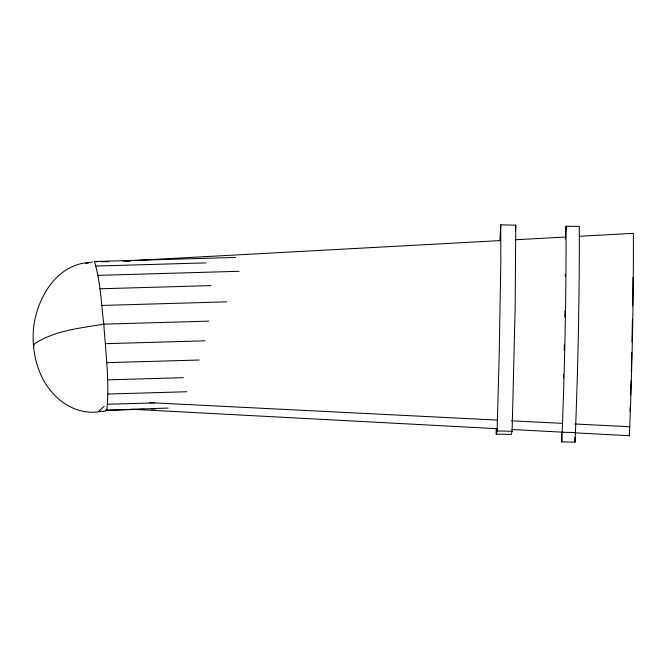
<?xml version="1.0" encoding="UTF-8"?>
<svg xmlns="http://www.w3.org/2000/svg" width="667" height="667" viewBox="0 0 667 667"><rect width="100%" height="100%" fill="white"/><g stroke="black" fill="none" stroke-linecap="round" stroke-linejoin="round"><path stroke-width="1" d="M499.925 240.787L500.742 224.862L515.758 225.163L515.157 307.595L512.106 431.257L511.205 434.434L496.19 434.134L496.223 429.023M561.506 432.374L561.781 441.871L575.046 442.138C577.939 370.293 579.531 298.341 579.306 226.447L566.041 226.18L565.324 238.978M633.033 277.33L632.658 305.945M106.487 410.263A71.411 19.201 87.1 0 1 101.392 411.239C85.609 414.757 69.31 408.713 57.604 398.066C38.219 380.523 31.191 353.001 33.592 327.58C36.977 299.366 54.469 267.725 84.717 262.915M564.841 317.175L564.932 310.997M564.299 344.989L564.182 350.083M631.991 341.562L632.441 319.218M144.105 409.23L105.661 410.338L106.878 409.813C109.546 381.324 105.694 352.61 103.81 324.162C101.176 303.277 100.642 281.741 94.414 261.514L235.718 257.437M631.074 380.732L630.64 394.931M631.307 371.402L631.766 352.751M496.19 434.134L497.09 430.957L499.166 356.236L500.809 263.632L500.742 224.862M563.457 378.156L563.59 374.154M561.781 441.871C564.674 370.027 566.266 298.074 566.041 226.18M575.338 432.858L629.39 435.734C632.108 368.326 633.6 300.809 633.392 233.342L579.323 236.285M515.424 231.074L515.758 225.163M629.965 410.989L630.282 406.02M33.35 347.04L34.342 343.947C54.636 330.357 80.282 328.189 103.81 324.162L208.754 321.135M106.487 410.255L168.176 408.046M99.175 410.922L104.244 406.103M96.006 261.864L97.907 261.497M92.488 261.998L85.501 263.157L88.619 262.99M122.928 261.122L131.241 260.672M135.401 260.438L500.317 240.587M515.908 239.736L565.808 237.018M101.509 261.806L108.788 261.597M125.413 261.114L130.607 260.964M96.006 266.058L206.136 262.881M97.874 275.363L239.178 271.286M99.892 288.794L211.064 285.593M101.918 305.444L226.597 301.843M105.453 343.688L205.194 340.804M106.728 362.681L199.2 360.013M107.545 379.857L183.392 377.664M107.846 394.03L186.81 391.754M107.62 404.252L154.377 402.901M151.384 409.021L155.536 408.904M497.09 430.957L512.106 431.257M562.389 432.266L575.654 432.533M149.666 402.66L497.932 420.118M511.447 420.794L562.381 423.353M574.862 423.979L629.956 426.738M131.516 409.23L497.382 428.706M511.939 429.481L562.865 432.199M629.298 433.733L629.39 435.734M574.837 437.544L575.046 442.138M565.274 274.295L565.324 276.121M99.95 411.13A75.488 2.901 84.4 0 1 99.166 410.864"/></g></svg>
